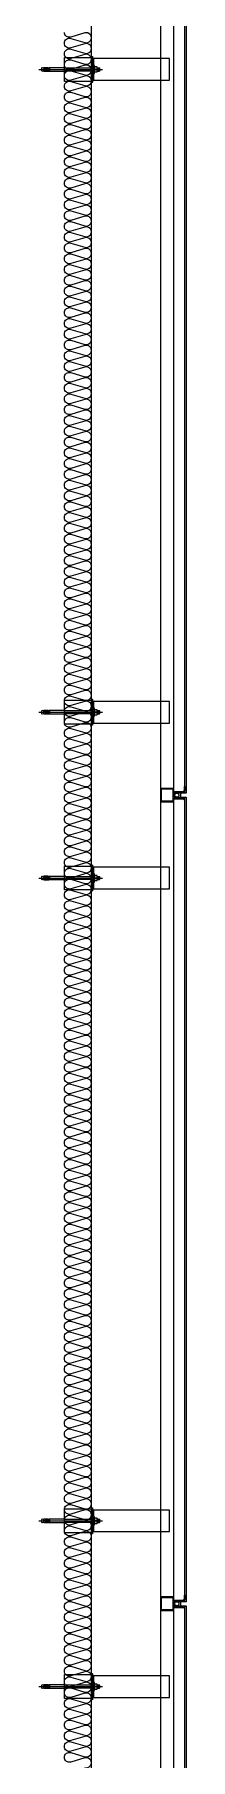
# Model space of a CAD drawing. Header units: millimetres. Extents: x 17311 to 801382, y -242618 to -104888.
# Drawn here: x 790867 to 791411, y -190307 to -183907 of the extents above; entities that cross this region are included whole.
import ezdxf

# ---------------------------------------------------------------- set-up
doc = ezdxf.new("R2010")
doc.units = ezdxf.units.MM
doc.header["$LTSCALE"] = 250
for name, color, linetype in [('A-ETC-8', 8, 'Continuous'), ('A-FIN', 6, 'Continuous'), ('ISL', 251, 'Continuous')]:
    doc.layers.add(name, color=color, linetype=linetype)

# ---------------------------------------------------------------- blocks, each defined once
blk = doc.blocks.new('A$C632c858f')
at = {"layer": 'A-ETC-8'}
blk.add_arc((-2.8, 0), 24, 341.82483, 18.17517, dxfattribs=at)
blk.add_ellipse((34, 0), major_axis=(7.59, 0), ratio=0.987937, dxfattribs=at)
blk = doc.blocks.new('A$Cae507117')
at = {"layer": 'A-ETC-8'}
for points in [[(-50, 0), (-50, -50), (0, -50), (0, 0)], [(-46.8, -3.2), (-46.8, -46.8), (-3.2, -46.8), (-3.2, -3.2)]]:
    blk.add_lwpolyline(points, close=True, dxfattribs=at)
blk = doc.blocks.new('너트 M12')
for p, q in [((-9, 0), (9, 0)), ((-9.5, -9), (-9.5, -0.5)), ((9, -9.5), (-9, -9.5)), ((0, -8.3), (0, -1.2)), ((9.5, -0.5), (9.5, -9))]:
    blk.add_line(p, q)
for centre, start, end in [((-9, -0.5), 90, 180), ((-9, -9), 180, 270), ((9, -0.5), 0, 90), ((9, -9), 270, 0)]:
    blk.add_arc(centre, 0.5, start, end)
at = {"extrusion": (0, 0, -1)}
for centre, major_axis, ratio, start_param, end_param in [((-4.8, -0.9), (-4.75, 0.31), 0.185359, -0.024388, 3.141593), ((4.8, -0.9), (4.75, 0.31), 0.185108, 3.141593, 6.30754), ((-4.8, -8.6), (4.75, 0.31), 0.187111, 0, 3.166211), ((4.8, -8.6), (-4.75, 0.31), 0.185991, 3.117121, 6.283185)]:
    blk.add_ellipse(centre, major_axis=major_axis, ratio=ratio, start_param=start_param, end_param=end_param, dxfattribs=at)
blk = doc.blocks.new('A$C5ebcaad0')
at = {"layer": 'A-ETC-8'}
for p, q in [((-449, -225), (-214, -225)), ((-439, -220.5), (-439, -229.5)), ((-437, -219), (-437.5, -219)), ((-437.5, -231), (-437, -231)), ((-426, -220.5), (-437, -219)), ((-437, -231), (-426, -229.5)), ((-431.6, -219.7), (-431.6, -221.5)), ((-431.6, -228.5), (-431.6, -230.2)), ((-431.1, -222.3), (-429.3, -223.5)), ((-431.1, -227.7), (-429.3, -226.5)), ((-415.6, -218.7), (-430.6, -218.7)), ((-430.6, -231.2), (-415.6, -231.2)), ((-421.1, -224), (-427.7, -224)), ((-421.1, -226), (-427.7, -226)), ((-426, -220.5), (-412, -220.5)), ((-426, -229.5), (-412, -229.5)), ((-420.6, -223.5), (-420.6, -223)), ((-420.6, -227), (-420.6, -226.5)), ((-416.6, -227), (-416.6, -223)), ((-415.6, -218.7), (-412.6, -218.7)), ((-415.6, -231.2), (-412.6, -231.2)), ((-412.6, -218.7), (-412.6, -231.2)), ((-412, -231), (-412, -219)), ((-409, -219), (-412, -219)), ((-412, -231), (-409, -231)), ((-409, -231), (-409, -219)), ((-355, -219), (-409, -219)), ((-409, -231), (-355, -231)), ((-355, -219), (-245.5, -219)), ((-245.5, -231), (-355, -231)), ((-234.2, -229.5), (-224, -229.5)), ((-234, -219), (-225.5, -219)), ((-234, -220.5), (-224, -220.5)), ((-234, -231), (-225.5, -231)), ((-225.5, -231), (-225.5, -219)), ((-224, -220.5), (-225.5, -219)), ((-224, -229.5), (-225.5, -231)), ((-224, -229.5), (-224, -220.5))]:
    blk.add_line(p, q, dxfattribs=at)
for points in [[(-255, -180.5), (-255, -269.5), (-355, -269.5), (-355, -180.5)], [(33.5, -185), (-251.5, -185), (-251.5, -265), (33.5, -265)], [(-251.5, -265), (-245.5, -265), (-245.5, -185), (-251.5, -185)], [(-245.5, -210), (-245.5, -240), (-243.5, -240), (-243.5, -210)]]:
    blk.add_lwpolyline(points, close=True, dxfattribs=at)
blk.add_lwpolyline([(-251.5, -177.5), (-251.5, -272.5, -0.414214), (-252.5, -273.5), (-255, -273.5), (-255, -176.5), (-252.5, -176.5, -0.414214)], format="xyb", close=True, dxfattribs=at)
for centre, radius, start, end in [((-437.5, -220.5), 1.5, 90, 180), ((-437.5, -229.5), 1.5, 180, 270), ((-430.6, -219.7), 1, 90, 180), ((-430.6, -221.5), 1, 180, 236.30993), ((-430.6, -228.5), 1, 123.69007, 180), ((-430.6, -230.2), 1, 180, 270), ((-427.7, -221), 3, 236.30993, 270), ((-427.7, -229), 3, 90, 123.69007), ((-421.1, -223.5), 0.5, 270, 0), ((-421.1, -226.5), 0.5, 0, 90), ((-418.6, -223), 2, 90, 180), ((-418.6, -227), 2, 180, 270), ((-418.6, -223), 2, 0, 90), ((-418.6, -227), 2, 270, 0)]:
    blk.add_arc(centre, radius, start, end, dxfattribs=at)
at = {"layer": 'A-ETC-8', "xscale": -1, "rotation": 90}
blk.add_blockref('너트 M12', (-243.5, -225), dxfattribs=at)

msp = doc.modelspace()

# ---------------------------------------------------------------- linework, layer by layer
at = {"layer": 'A-ETC-8'}
for p, q in [((791315.7, -154461.7), (791315.7, -200799.5)), ((791365.7, -200799.5), (791365.7, -154461.7))]:
    msp.add_line(p, q, dxfattribs=at)
at = {"layer": 'A-ETC-8', "elevation": 0}
for points in [[(791402.7, -186718), (791367.7, -186718), (791367.7, -186729), (791365.7, -186729), (791365.7, -186716), (791401, -186716, -0.226541), (791404.7, -186712.3), (791404.7, -186697.6), (791406.7, -186697.6), (791406.7, -186714, 0.414214)], [(791402.7, -186741), (791367.7, -186741), (791367.7, -186730), (791365.7, -186730), (791365.7, -186743), (791401, -186743, 0.226541), (791404.7, -186746.6), (791404.7, -186761.3), (791406.7, -186761.3), (791406.7, -186745, -0.414214)], [(791402.7, -189718), (791367.7, -189718), (791367.7, -189729), (791365.7, -189729), (791365.7, -189716), (791401, -189716, -0.226541), (791404.7, -189712.3), (791404.7, -189697.6), (791406.7, -189697.6), (791406.7, -189714, 0.414214)], [(791402.7, -189741), (791367.7, -189741), (791367.7, -189730), (791365.7, -189730), (791365.7, -189743), (791401, -189743, 0.226541), (791404.7, -189746.6), (791404.7, -189761.3), (791406.7, -189761.3), (791406.7, -189745, -0.414214)]]:
    msp.add_lwpolyline(points, format="xyb", close=True, dxfattribs=at)
at = {"layer": 'A-FIN'}
for points in [[(791369.7, -183741), (791369.7, -183737), (791410.7, -183737), (791410.7, -186722), (791369.7, -186722), (791369.7, -186718), (791406.7, -186718), (791406.7, -183741), (791369.7, -183741)], [(791369.7, -189741), (791369.7, -189737), (791410.7, -189737), (791410.7, -192722), (791369.7, -192722), (791369.7, -192718), (791406.7, -192718), (791406.7, -189741), (791369.7, -189741)]]:
    msp.add_lwpolyline(points, close=True, dxfattribs=at)
at = {"layer": 'A-FIN', "elevation": 0}
msp.add_lwpolyline([(791369.7, -186741), (791369.7, -186737), (791410.7, -186737), (791410.7, -189722), (791369.7, -189722), (791369.7, -189718), (791406.7, -189718), (791406.7, -186741), (791369.7, -186741)], close=True, dxfattribs=at)
at = {"layer": 'ISL'}
msp.add_line((791060.7, -202579.5), (791060.7, -154479.5), dxfattribs=at)
msp.add_lwpolyline([(791036.4, -190337.1, 1.372593), (791036.4, -190301.8), (790984.9, -190317.1, -0.509267), (790960.7, -190299.5, -0.509267), (790984.9, -190281.8), (791036.4, -190297.1, 1.372593), (791036.4, -190261.8), (790984.9, -190277.1, -0.509267), (790960.7, -190259.5, -0.509267), (790984.9, -190241.8), (791036.4, -190257.1, 1.372593), (791036.4, -190221.8), (790984.9, -190237.1, -0.509267), (790960.7, -190219.5, -0.509267), (790984.9, -190201.8), (791036.4, -190217.1, 1.372593), (791036.4, -190181.8), (790984.9, -190197.1, -0.509267), (790960.7, -190179.5, -0.509267), (790984.9, -190161.8), (791036.4, -190177.1, 1.372593), (791036.4, -190141.8), (790984.9, -190157.1, -0.509267), (790960.7, -190139.5, -0.509267), (790984.9, -190121.8), (791036.4, -190137.1, 1.372593), (791036.4, -190101.8), (790984.9, -190117.1, -0.509267), (790960.7, -190099.5, -0.509267), (790984.9, -190081.8), (791036.4, -190097.1, 1.372593), (791036.4, -190061.8), (790984.9, -190077.1, -0.509267), (790960.7, -190059.5, -0.509267), (790984.9, -190041.8), (791036.4, -190057.1, 1.372593), (791036.4, -190021.8), (790984.9, -190037.1, -0.509267), (790960.7, -190019.5, -0.509267), (790984.9, -190001.8), (791036.4, -190017.1, 1.372593), (791036.4, -189981.8), (790984.9, -189997.1, -0.509267), (790960.7, -189979.5, -0.509267), (790984.9, -189961.8), (791036.4, -189977.1, 1.372593), (791036.4, -189941.8), (790984.9, -189957.1, -0.509267), (790960.7, -189939.5, -0.509267), (790984.9, -189921.8), (791036.4, -189937.1, 1.372593), (791036.4, -189901.8), (790984.9, -189917.1, -0.509267), (790960.7, -189899.5, -0.509267), (790984.9, -189881.8), (791036.4, -189897.1, 1.372593), (791036.4, -189861.8), (790984.9, -189877.1, -0.509267), (790960.7, -189859.5, -0.509267), (790984.9, -189841.8), (791036.4, -189857.1, 1.372593), (791036.4, -189821.8), (790984.9, -189837.1, -0.509267), (790960.7, -189819.5, -0.509267), (790984.9, -189801.8), (791036.4, -189817.1, 1.372593), (791036.4, -189781.8), (790984.9, -189797.1, -0.509267), (790960.7, -189779.5, -0.509267), (790984.9, -189761.8), (791036.4, -189777.1, 1.372593), (791036.4, -189741.8), (790984.9, -189757.1, -0.509267), (790960.7, -189739.5, -0.509267), (790984.9, -189721.8), (791036.4, -189737.1, 1.372593), (791036.4, -189701.8), (790984.9, -189717.1, -0.509267), (790960.7, -189699.5, -0.509267), (790984.9, -189681.8), (791036.4, -189697.1, 1.372593), (791036.4, -189661.8), (790984.9, -189677.1, -0.509267), (790960.7, -189659.5, -0.509267), (790984.9, -189641.8), (791036.4, -189657.1, 1.372593), (791036.4, -189621.8), (790984.9, -189637.1, -0.509267), (790960.7, -189619.5, -0.509267), (790984.9, -189601.8), (791036.4, -189617.1, 1.372593), (791036.4, -189581.8), (790984.9, -189597.1, -0.509267), (790960.7, -189579.5, -0.509267), (790984.9, -189561.8), (791036.4, -189577.1, 1.372593), (791036.4, -189541.8), (790984.9, -189557.1, -0.509267), (790960.7, -189539.5, -0.509267), (790984.9, -189521.8), (791036.4, -189537.1, 1.372593), (791036.4, -189501.8), (790984.9, -189517.1, -0.509267), (790960.7, -189499.5, -0.509267), (790984.9, -189481.8), (791036.4, -189497.1, 1.372593), (791036.4, -189461.8), (790984.9, -189477.1, -0.509267), (790960.7, -189459.5, -0.509267), (790984.9, -189441.8), (791036.4, -189457.1, 1.372593), (791036.4, -189421.8), (790984.9, -189437.1, -0.509267), (790960.7, -189419.5, -0.509267), (790984.9, -189401.8), (791036.4, -189417.1, 1.372593), (791036.4, -189381.8), (790984.9, -189397.1, -0.509267), (790960.7, -189379.5, -0.509267), (790984.9, -189361.8), (791036.4, -189377.1, 1.372593), (791036.4, -189341.8), (790984.9, -189357.1, -0.509267), (790960.7, -189339.5, -0.509267), (790984.9, -189321.8), (791036.4, -189337.1, 1.372593), (791036.4, -189301.8), (790984.9, -189317.1, -0.509267), (790960.7, -189299.5, -0.509267), (790984.9, -189281.8), (791036.4, -189297.1, 1.372593), (791036.4, -189261.8), (790984.9, -189277.1, -0.509267), (790960.7, -189259.5, -0.509267), (790984.9, -189241.8), (791036.4, -189257.1, 1.372593), (791036.4, -189221.8), (790984.9, -189237.1, -0.509267), (790960.7, -189219.5, -0.509267), (790984.9, -189201.8), (791036.4, -189217.1, 1.372593), (791036.4, -189181.8), (790984.9, -189197.1, -0.509267), (790960.7, -189179.5, -0.509267), (790984.9, -189161.8), (791036.4, -189177.1, 1.372593), (791036.4, -189141.8), (790984.9, -189157.1, -0.509267), (790960.7, -189139.5, -0.509267), (790984.9, -189121.8), (791036.4, -189137.1, 1.372593), (791036.4, -189101.8), (790984.9, -189117.1, -0.509267), (790960.7, -189099.5, -0.509267), (790984.9, -189081.8), (791036.4, -189097.1, 1.372593), (791036.4, -189061.8), (790984.9, -189077.1, -0.509267), (790960.7, -189059.5, -0.509267), (790984.9, -189041.8), (791036.4, -189057.1, 1.372593), (791036.4, -189021.8), (790984.9, -189037.1, -0.509267), (790960.7, -189019.5, -0.509267), (790984.9, -189001.8), (791036.4, -189017.1, 1.372593), (791036.4, -188981.8), (790984.9, -188997.1, -0.509267), (790960.7, -188979.5, -0.509267), (790984.9, -188961.8), (791036.4, -188977.1, 1.372593), (791036.4, -188941.8), (790984.9, -188957.1, -0.509267), (790960.7, -188939.5, -0.509267), (790984.9, -188921.8), (791036.4, -188937.1, 1.372593), (791036.4, -188901.8), (790984.9, -188917.1, -0.509267), (790960.7, -188899.5, -0.509267), (790984.9, -188881.8), (791036.4, -188897.1, 1.372593), (791036.4, -188861.8), (790984.9, -188877.1, -0.509267), (790960.7, -188859.5, -0.509267), (790984.9, -188841.8), (791036.4, -188857.1, 1.372593), (791036.4, -188821.8), (790984.9, -188837.1, -0.509267), (790960.7, -188819.5, -0.509267), (790984.9, -188801.8), (791036.4, -188817.1, 1.372593), (791036.4, -188781.8), (790984.9, -188797.1, -0.509267), (790960.7, -188779.5, -0.509267), (790984.9, -188761.8), (791036.4, -188777.1, 1.372593), (791036.4, -188741.8), (790984.9, -188757.1, -0.509267), (790960.7, -188739.5, -0.509267), (790984.9, -188721.8), (791036.4, -188737.1, 1.372593), (791036.4, -188701.8), (790984.9, -188717.1, -0.509267), (790960.7, -188699.5, -0.509267), (790984.9, -188681.8), (791036.4, -188697.1, 1.372593), (791036.4, -188661.8), (790984.9, -188677.1, -0.509267), (790960.7, -188659.5, -0.509267), (790984.9, -188641.8), (791036.4, -188657.1, 1.372593), (791036.4, -188621.8), (790984.9, -188637.1, -0.509267), (790960.7, -188619.5, -0.509267), (790984.9, -188601.8), (791036.4, -188617.1, 1.372593), (791036.4, -188581.8), (790984.9, -188597.1, -0.509267), (790960.7, -188579.5, -0.509267), (790984.9, -188561.8), (791036.4, -188577.1, 1.372593), (791036.4, -188541.8), (790984.9, -188557.1, -0.509267), (790960.7, -188539.5, -0.509267), (790984.9, -188521.8), (791036.4, -188537.1, 1.372593), (791036.4, -188501.8), (790984.9, -188517.1, -0.509267), (790960.7, -188499.5, -0.509267), (790984.9, -188481.8), (791036.4, -188497.1, 1.372593), (791036.4, -188461.8), (790984.9, -188477.1, -0.509267), (790960.7, -188459.5, -0.509267), (790984.9, -188441.8), (791036.4, -188457.1, 1.372593), (791036.4, -188421.8), (790984.9, -188437.1, -0.509267), (790960.7, -188419.5, -0.509267), (790984.9, -188401.8), (791036.4, -188417.1, 1.372593), (791036.4, -188381.8), (790984.9, -188397.1, -0.509267), (790960.7, -188379.5, -0.509267), (790984.9, -188361.8), (791036.4, -188377.1, 1.372593), (791036.4, -188341.8), (790984.9, -188357.1, -0.509267), (790960.7, -188339.5, -0.509267), (790984.9, -188321.8), (791036.4, -188337.1, 1.372593), (791036.4, -188301.8), (790984.9, -188317.1, -0.509267), (790960.7, -188299.5, -0.509267), (790984.9, -188281.8), (791036.4, -188297.1, 1.372593), (791036.4, -188261.8), (790984.9, -188277.1, -0.509267), (790960.7, -188259.5, -0.509267), (790984.9, -188241.8), (791036.4, -188257.1, 1.372593), (791036.4, -188221.8), (790984.9, -188237.1, -0.509267), (790960.7, -188219.5, -0.509267), (790984.9, -188201.8), (791036.4, -188217.1, 1.372593), (791036.4, -188181.8), (790984.9, -188197.1, -0.509267), (790960.7, -188179.5, -0.509267), (790984.9, -188161.8), (791036.4, -188177.1, 1.372593), (791036.4, -188141.8), (790984.9, -188157.1, -0.509267), (790960.7, -188139.5, -0.509267), (790984.9, -188121.8), (791036.4, -188137.1, 1.372593), (791036.4, -188101.8), (790984.9, -188117.1, -0.509267), (790960.7, -188099.5, -0.509267), (790984.9, -188081.8), (791036.4, -188097.1, 1.372593), (791036.4, -188061.8), (790984.9, -188077.1, -0.509267), (790960.7, -188059.5, -0.509267), (790984.9, -188041.8), (791036.4, -188057.1, 1.372593), (791036.4, -188021.8), (790984.9, -188037.1, -0.509267), (790960.7, -188019.5, -0.509267), (790984.9, -188001.8), (791036.4, -188017.1, 1.372593), (791036.4, -187981.8), (790984.9, -187997.1, -0.509267), (790960.7, -187979.5, -0.509267), (790984.9, -187961.8), (791036.4, -187977.1, 1.372593), (791036.4, -187941.8), (790984.9, -187957.1, -0.509267), (790960.7, -187939.5, -0.509267), (790984.9, -187921.8), (791036.4, -187937.1, 1.372593), (791036.4, -187901.8), (790984.9, -187917.1, -0.509267), (790960.7, -187899.5, -0.509267), (790984.9, -187881.8), (791036.4, -187897.1, 1.372593), (791036.4, -187861.8), (790984.9, -187877.1, -0.509267), (790960.7, -187859.5, -0.509267), (790984.9, -187841.8), (791036.4, -187857.1, 1.372593), (791036.4, -187821.8), (790984.9, -187837.1, -0.509267), (790960.7, -187819.5, -0.509267), (790984.9, -187801.8), (791036.4, -187817.1, 1.372593), (791036.4, -187781.8), (790984.9, -187797.1, -0.509267), (790960.7, -187779.5, -0.509267), (790984.9, -187761.8), (791036.4, -187777.1, 1.372593), (791036.4, -187741.8), (790984.9, -187757.1, -0.509267), (790960.7, -187739.5, -0.509267), (790984.9, -187721.8), (791036.4, -187737.1, 1.372593), (791036.4, -187701.8), (790984.9, -187717.1, -0.509267), (790960.7, -187699.5, -0.509267), (790984.9, -187681.8), (791036.4, -187697.1, 1.372593), (791036.4, -187661.8), (790984.9, -187677.1, -0.509267), (790960.7, -187659.5, -0.509267), (790984.9, -187641.8), (791036.4, -187657.1, 1.372593), (791036.4, -187621.8), (790984.9, -187637.1, -0.509267), (790960.7, -187619.5, -0.509267), (790984.9, -187601.8), (791036.4, -187617.1, 1.372593), (791036.4, -187581.8), (790984.9, -187597.1, -0.509267), (790960.7, -187579.5, -0.509267), (790984.9, -187561.8), (791036.4, -187577.1, 1.372593), (791036.4, -187541.8), (790984.9, -187557.1, -0.509267), (790960.7, -187539.5, -0.509267), (790984.9, -187521.8), (791036.4, -187537.1, 1.372593), (791036.4, -187501.8), (790984.9, -187517.1, -0.509267), (790960.7, -187499.5, -0.509267), (790984.9, -187481.8), (791036.4, -187497.1, 1.372593), (791036.4, -187461.8), (790984.9, -187477.1, -0.509267), (790960.7, -187459.5, -0.509267), (790984.9, -187441.8), (791036.4, -187457.1, 1.372593), (791036.4, -187421.8), (790984.9, -187437.1, -0.509267), (790960.7, -187419.5, -0.509267), (790984.9, -187401.8), (791036.4, -187417.1, 1.372593), (791036.4, -187381.8), (790984.9, -187397.1, -0.509267), (790960.7, -187379.5, -0.509267), (790984.9, -187361.8), (791036.4, -187377.1, 1.372593), (791036.4, -187341.8), (790984.9, -187357.1, -0.509267), (790960.7, -187339.5, -0.509267), (790984.9, -187321.8), (791036.4, -187337.1, 1.372593), (791036.4, -187301.8), (790984.9, -187317.1, -0.509267), (790960.7, -187299.5, -0.509267), (790984.9, -187281.8), (791036.4, -187297.1, 1.372593), (791036.4, -187261.8), (790984.9, -187277.1, -0.509267), (790960.7, -187259.5, -0.509267), (790984.9, -187241.8), (791036.4, -187257.1, 1.372593), (791036.4, -187221.8), (790984.9, -187237.1, -0.509267), (790960.7, -187219.5, -0.509267), (790984.9, -187201.8), (791036.4, -187217.1, 1.372593), (791036.4, -187181.8), (790984.9, -187197.1, -0.509267), (790960.7, -187179.5, -0.509267), (790984.9, -187161.8), (791036.4, -187177.1, 1.372593), (791036.4, -187141.8), (790984.9, -187157.1, -0.509267), (790960.7, -187139.5, -0.509267), (790984.9, -187121.8), (791036.4, -187137.1, 1.372593), (791036.4, -187101.8), (790984.9, -187117.1, -0.509267), (790960.7, -187099.5, -0.509267), (790984.9, -187081.8), (791036.4, -187097.1, 1.372593), (791036.4, -187061.8), (790984.9, -187077.1, -0.509267), (790960.7, -187059.5, -0.509267), (790984.9, -187041.8), (791036.4, -187057.1, 1.372593), (791036.4, -187021.8), (790984.9, -187037.1, -0.509267), (790960.7, -187019.5, -0.509267), (790984.9, -187001.8), (791036.4, -187017.1, 1.372593), (791036.4, -186981.8), (790984.9, -186997.1, -0.509267), (790960.7, -186979.5, -0.509267), (790984.9, -186961.8), (791036.4, -186977.1, 1.372593), (791036.4, -186941.8), (790984.9, -186957.1, -0.509267), (790960.7, -186939.5, -0.509267), (790984.9, -186921.8), (791036.4, -186937.1, 1.372593), (791036.4, -186901.8), (790984.9, -186917.1, -0.509267), (790960.7, -186899.5, -0.509267), (790984.9, -186881.8), (791036.4, -186897.1, 1.372593), (791036.4, -186861.8), (790984.9, -186877.1, -0.509267), (790960.7, -186859.5, -0.509267), (790984.9, -186841.8), (791036.4, -186857.1, 1.372593), (791036.4, -186821.8), (790984.9, -186837.1, -0.509267), (790960.7, -186819.5, -0.509267), (790984.9, -186801.8), (791036.4, -186817.1, 1.372593), (791036.4, -186781.8), (790984.9, -186797.1, -0.509267), (790960.7, -186779.5, -0.509267), (790984.9, -186761.8), (791036.4, -186777.1, 1.372593), (791036.4, -186741.8), (790984.9, -186757.1, -0.509267), (790960.7, -186739.5, -0.509267), (790984.9, -186721.8), (791036.4, -186737.1, 1.372593), (791036.4, -186701.8), (790984.9, -186717.1, -0.509267), (790960.7, -186699.5, -0.509267), (790984.9, -186681.8), (791036.4, -186697.1, 1.372593), (791036.4, -186661.8), (790984.9, -186677.1, -0.509267), (790960.7, -186659.5, -0.509267), (790984.9, -186641.8), (791036.4, -186657.1, 1.372593), (791036.4, -186621.8), (790984.9, -186637.1, -0.509267), (790960.7, -186619.5, -0.509267), (790984.9, -186601.8), (791036.4, -186617.1, 1.372593), (791036.4, -186581.8), (790984.9, -186597.1, -0.509267), (790960.7, -186579.5, -0.509267), (790984.9, -186561.8), (791036.4, -186577.1, 1.372593), (791036.4, -186541.8), (790984.9, -186557.1, -0.509267), (790960.7, -186539.5, -0.509267), (790984.9, -186521.8), (791036.4, -186537.1, 1.372593), (791036.4, -186501.8), (790984.9, -186517.1, -0.509267), (790960.7, -186499.5, -0.509267), (790984.9, -186481.8), (791036.4, -186497.1, 1.372593), (791036.4, -186461.8), (790984.9, -186477.1, -0.509267), (790960.7, -186459.5, -0.509267), (790984.9, -186441.8), (791036.4, -186457.1, 1.372593), (791036.4, -186421.8), (790984.9, -186437.1, -0.509267), (790960.7, -186419.5, -0.509267), (790984.9, -186401.8), (791036.4, -186417.1, 1.372593), (791036.4, -186381.8), (790984.9, -186397.1, -0.509267), (790960.7, -186379.5, -0.509267), (790984.9, -186361.8), (791036.4, -186377.1, 1.372593), (791036.4, -186341.8), (790984.9, -186357.1, -0.509267), (790960.7, -186339.5, -0.509267), (790984.9, -186321.8), (791036.4, -186337.1, 1.372593), (791036.4, -186301.8), (790984.9, -186317.1, -0.509267), (790960.7, -186299.5, -0.509267), (790984.9, -186281.8), (791036.4, -186297.1, 1.372593), (791036.4, -186261.8), (790984.9, -186277.1, -0.509267), (790960.7, -186259.5, -0.509267), (790984.9, -186241.8), (791036.4, -186257.1, 1.372593), (791036.4, -186221.8), (790984.9, -186237.1, -0.509267), (790960.7, -186219.5, -0.509267), (790984.9, -186201.8), (791036.4, -186217.1, 1.372593), (791036.4, -186181.8), (790984.9, -186197.1, -0.509267), (790960.7, -186179.5, -0.509267), (790984.9, -186161.8), (791036.4, -186177.1, 1.372593), (791036.4, -186141.8), (790984.9, -186157.1, -0.509267), (790960.7, -186139.5, -0.509267), (790984.9, -186121.8), (791036.4, -186137.1, 1.372593), (791036.4, -186101.8), (790984.9, -186117.1, -0.509267), (790960.7, -186099.5, -0.509267), (790984.9, -186081.8), (791036.4, -186097.1, 1.372593), (791036.4, -186061.8), (790984.9, -186077.1, -0.509267), (790960.7, -186059.5, -0.509267), (790984.9, -186041.8), (791036.4, -186057.1, 1.372593), (791036.4, -186021.8), (790984.9, -186037.1, -0.509267), (790960.7, -186019.5, -0.509267), (790984.9, -186001.8), (791036.4, -186017.1, 1.372593), (791036.4, -185981.8), (790984.9, -185997.1, -0.509267), (790960.7, -185979.5, -0.509267), (790984.9, -185961.8), (791036.4, -185977.1, 1.372593), (791036.4, -185941.8), (790984.9, -185957.1, -0.509267), (790960.7, -185939.5, -0.509267), (790984.9, -185921.8), (791036.4, -185937.1, 1.372593), (791036.4, -185901.8), (790984.9, -185917.1, -0.509267), (790960.7, -185899.5, -0.509267), (790984.9, -185881.8), (791036.4, -185897.1, 1.372593), (791036.4, -185861.8), (790984.9, -185877.1, -0.509267), (790960.7, -185859.5, -0.509267), (790984.9, -185841.8), (791036.4, -185857.1, 1.372593), (791036.4, -185821.8), (790984.9, -185837.1, -0.509267), (790960.7, -185819.5, -0.509267), (790984.9, -185801.8), (791036.4, -185817.1, 1.372593), (791036.4, -185781.8), (790984.9, -185797.1, -0.509267), (790960.7, -185779.5, -0.509267), (790984.9, -185761.8), (791036.4, -185777.1, 1.372593), (791036.4, -185741.8), (790984.9, -185757.1, -0.509267), (790960.7, -185739.5, -0.509267), (790984.9, -185721.8), (791036.4, -185737.1, 1.372593), (791036.4, -185701.8), (790984.9, -185717.1, -0.509267), (790960.7, -185699.5, -0.509267), (790984.9, -185681.8), (791036.4, -185697.1, 1.372593), (791036.4, -185661.8), (790984.9, -185677.1, -0.509267), (790960.7, -185659.5, -0.509267), (790984.9, -185641.8), (791036.4, -185657.1, 1.372593), (791036.4, -185621.8), (790984.9, -185637.1, -0.509267), (790960.7, -185619.5, -0.509267), (790984.9, -185601.8), (791036.4, -185617.1, 1.372593), (791036.4, -185581.8), (790984.9, -185597.1, -0.509267), (790960.7, -185579.5, -0.509267), (790984.9, -185561.8), (791036.4, -185577.1, 1.372593), (791036.4, -185541.8), (790984.9, -185557.1, -0.509267), (790960.7, -185539.5, -0.509267), (790984.9, -185521.8), (791036.4, -185537.1, 1.372593), (791036.4, -185501.8), (790984.9, -185517.1, -0.509267), (790960.7, -185499.5, -0.509267), (790984.9, -185481.8), (791036.4, -185497.1, 1.372593), (791036.4, -185461.8), (790984.9, -185477.1, -0.509267), (790960.7, -185459.5, -0.509267), (790984.9, -185441.8), (791036.4, -185457.1, 1.372593), (791036.4, -185421.8), (790984.9, -185437.1, -0.509267), (790960.7, -185419.5, -0.509267), (790984.9, -185401.8), (791036.4, -185417.1, 1.372593), (791036.4, -185381.8), (790984.9, -185397.1, -0.509267), (790960.7, -185379.5, -0.509267), (790984.9, -185361.8), (791036.4, -185377.1, 1.372593), (791036.4, -185341.8), (790984.9, -185357.1, -0.509267), (790960.7, -185339.5, -0.509267), (790984.9, -185321.8), (791036.4, -185337.1, 1.372593), (791036.4, -185301.8), (790984.9, -185317.1, -0.509267), (790960.7, -185299.5, -0.509267), (790984.9, -185281.8), (791036.4, -185297.1, 1.372593), (791036.4, -185261.8), (790984.9, -185277.1, -0.509267), (790960.7, -185259.5, -0.509267), (790984.9, -185241.8), (791036.4, -185257.1, 1.372593), (791036.4, -185221.8), (790984.9, -185237.1, -0.509267), (790960.7, -185219.5, -0.509267), (790984.9, -185201.8), (791036.4, -185217.1, 1.372593), (791036.4, -185181.8), (790984.9, -185197.1, -0.509267), (790960.7, -185179.5, -0.509267), (790984.9, -185161.8), (791036.4, -185177.1, 1.372593), (791036.4, -185141.8), (790984.9, -185157.1, -0.509267), (790960.7, -185139.5, -0.509267), (790984.9, -185121.8), (791036.4, -185137.1, 1.372593), (791036.4, -185101.8), (790984.9, -185117.1, -0.509267), (790960.7, -185099.5, -0.509267), (790984.9, -185081.8), (791036.4, -185097.1, 1.372593), (791036.4, -185061.8), (790984.9, -185077.1, -0.509267), (790960.7, -185059.5, -0.509267), (790984.9, -185041.8), (791036.4, -185057.1, 1.372593), (791036.4, -185021.8), (790984.9, -185037.1, -0.509267), (790960.7, -185019.5, -0.509267), (790984.9, -185001.8), (791036.4, -185017.1, 1.372593), (791036.4, -184981.8), (790984.9, -184997.1, -0.509267), (790960.7, -184979.5, -0.509267), (790984.9, -184961.8), (791036.4, -184977.1, 1.372593), (791036.4, -184941.8), (790984.9, -184957.1, -0.509267), (790960.7, -184939.5, -0.509267), (790984.9, -184921.8), (791036.4, -184937.1, 1.372593), (791036.4, -184901.8), (790984.9, -184917.1, -0.509267), (790960.7, -184899.5, -0.509267), (790984.9, -184881.8), (791036.4, -184897.1, 1.372593), (791036.4, -184861.8), (790984.9, -184877.1, -0.509267), (790960.7, -184859.5, -0.509267), (790984.9, -184841.8), (791036.4, -184857.1, 1.372593), (791036.4, -184821.8), (790984.9, -184837.1, -0.509267), (790960.7, -184819.5, -0.509267), (790984.9, -184801.8), (791036.4, -184817.1, 1.372593), (791036.4, -184781.8), (790984.9, -184797.1, -0.509267), (790960.7, -184779.5, -0.509267), (790984.9, -184761.8), (791036.4, -184777.1, 1.372593), (791036.4, -184741.8), (790984.9, -184757.1, -0.509267), (790960.7, -184739.5, -0.509267), (790984.9, -184721.8), (791036.4, -184737.1, 1.372593), (791036.4, -184701.8), (790984.9, -184717.1, -0.509267), (790960.7, -184699.5, -0.509267), (790984.9, -184681.8), (791036.4, -184697.1, 1.372593), (791036.4, -184661.8), (790984.9, -184677.1, -0.509267), (790960.7, -184659.5, -0.509267), (790984.9, -184641.8), (791036.4, -184657.1, 1.372593), (791036.4, -184621.8), (790984.9, -184637.1, -0.509267), (790960.7, -184619.5, -0.509267), (790984.9, -184601.8), (791036.4, -184617.1, 1.372593), (791036.4, -184581.8), (790984.9, -184597.1, -0.509267), (790960.7, -184579.5, -0.509267), (790984.9, -184561.8), (791036.4, -184577.1, 1.372593), (791036.4, -184541.8), (790984.9, -184557.1, -0.509267), (790960.7, -184539.5, -0.509267), (790984.9, -184521.8), (791036.4, -184537.1, 1.372593), (791036.4, -184501.8), (790984.9, -184517.1, -0.509267), (790960.7, -184499.5, -0.509267), (790984.9, -184481.8), (791036.4, -184497.1, 1.372593), (791036.4, -184461.8), (790984.9, -184477.1, -0.509267), (790960.7, -184459.5, -0.509267), (790984.9, -184441.8), (791036.4, -184457.1, 1.372593), (791036.4, -184421.8), (790984.9, -184437.1, -0.509267), (790960.7, -184419.5, -0.509267), (790984.9, -184401.8), (791036.4, -184417.1, 1.372593), (791036.4, -184381.8), (790984.9, -184397.1, -0.509267), (790960.7, -184379.5, -0.509267), (790984.9, -184361.8), (791036.4, -184377.1, 1.372593), (791036.4, -184341.8), (790984.9, -184357.1, -0.509267), (790960.7, -184339.5, -0.509267), (790984.9, -184321.8), (791036.4, -184337.1, 1.372593), (791036.4, -184301.8), (790984.9, -184317.1, -0.509267), (790960.7, -184299.5, -0.509267), (790984.9, -184281.8), (791036.4, -184297.1, 1.372593), (791036.4, -184261.8), (790984.9, -184277.1, -0.509267), (790960.7, -184259.5, -0.509267), (790984.9, -184241.8), (791036.4, -184257.1, 1.372593), (791036.4, -184221.8), (790984.9, -184237.1, -0.509267), (790960.7, -184219.5, -0.509267), (790984.9, -184201.8), (791036.4, -184217.1, 1.372593), (791036.4, -184181.8), (790984.9, -184197.1, -0.509267), (790960.7, -184179.5, -0.509267), (790984.9, -184161.8), (791036.4, -184177.1, 1.372593), (791036.4, -184141.8), (790984.9, -184157.1, -0.509267), (790960.7, -184139.5, -0.509267), (790984.9, -184121.8), (791036.4, -184137.1, 1.372593), (791036.4, -184101.8), (790984.9, -184117.1, -0.509267), (790960.7, -184099.5, -0.509267), (790984.9, -184081.8), (791036.4, -184097.1, 1.372593), (791036.4, -184061.8), (790984.9, -184077.1, -0.509267), (790960.7, -184059.5, -0.509267), (790984.9, -184041.8), (791036.4, -184057.1, 1.372593), (791036.4, -184021.8), (790984.9, -184037.1, -0.509267), (790960.7, -184019.5, -0.509267), (790984.9, -184001.8), (791036.4, -184017.1, 1.372593), (791036.4, -183981.8), (790984.9, -183997.1, -0.509267), (790960.7, -183979.5, -0.509267), (790984.9, -183961.8), (791036.4, -183977.1, 1.372593), (791036.4, -183941.8), (790984.9, -183957.1, -0.509267), (790960.7, -183939.5, -0.509267), (790984.9, -183921.8), (791036.4, -183937.1, 1.372593), (791036.4, -183901.8), (790984.9, -183917.1, -0.509267), (790960.7, -183899.5, -0.509267)], format="xyb", dxfattribs=at)

# ---------------------------------------------------------------- block references
at = {"layer": 'A-ETC-8'}
for p in [(791315.7, -183812), (791315.7, -186197), (791315.7, -186812), (791315.7, -189197), (791315.7, -189812)]:
    msp.add_blockref('A$C5ebcaad0', p, dxfattribs=at)
at = {"layer": 'A-ETC-8', "rotation": 180}
for name, p in [('A$Cae507117', (791315.7, -186754.5)), ('A$C632c858f', (791410.7, -186729.5)), ('A$Cae507117', (791315.7, -189754.5)), ('A$C632c858f', (791410.7, -189729.5))]:
    msp.add_blockref(name, p, dxfattribs=at)

doc.saveas('drawing.dxf')
